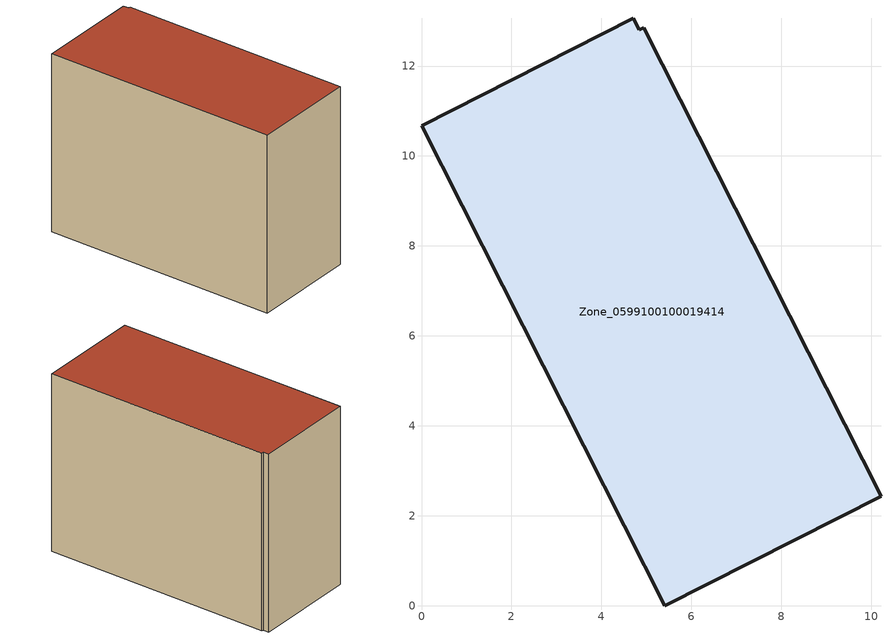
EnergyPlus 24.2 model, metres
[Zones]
Zone_0599100100019414
 floor ground (C_G): 4.84,12.81 4.94,12.85 10.22,2.44 5.41,0 0,10.67 4.71,13.06 z3.37
 wall outside (C_F): 5.41,0 10.22,2.44 4.94,12.85 4.84,12.81 4.71,13.06 0,10.67 5.41,0 z3.37:12.48
 roof outside (C_R): 4.94,12.85 4.84,12.81 4.71,13.06 0,10.67 5.41,0 10.22,2.44 z12.48
[BUILDING]
Pand.0599100100019414: North Axis=0; Terrain=City; Loads Convergence Tolerance Value=0.04; Temperature Convergence Tolerance Value=0.4; Solar Distribution=FullExterior; Maximum Number of Warmup Days=25; Minimum Number of Warmup Days=1
[Site:Location]
Rotterdam.The.Hague.AP_ZH_NLD Design_Conditions: Latitude=51.96; Longitude=4.45; Time Zone=1; Elevation=-4.5
[SITE:GROUNDTEMPERATURE:BUILDINGSURFACE]
18, 18, 18, 18, 18, 18, 18, 18, 18, 18, 18, 18
[MATERIAL] Thermal Absorptance=0.9; Solar Absorptance=0.7; Visible Absorptance=0.7
Name | Roughness | Thickness | Conductivity | Density | Specific Heat
G.TI.2015-2018 | MediumSmooth | 0.15 | 0.0428571 | 540 | 1210
F.TI.2015-2018 | Rough | 0.3 | 0.0666667 | 1920 | 840
R.TI.2015-2018 | MediumRough | 0.2 | 0.0333333 | 1500 | 1000
[CONSTRUCTION]
C_G: G.TI.2015-2018
C_F: F.TI.2015-2018
C_R: R.TI.2015-2018
[ZONE]
Zone_0599100100019414: Type=1; Multiplier=1; Ceiling Height=Autocalculate; Volume=Autocalculate; Floor Area=autocalculate; Part of Total Floor Area=Yes
[ZONEINFILTRATION:DESIGNFLOWRATE]
Infil_Zone_0599100100019414: Zone or ZoneList or Space or SpaceList=Zone_0599100100019414; Schedule=AlwaysOn; Design Flow Rate Calculation Method=Flow/Area; Flow Rate per Floor Area=0.0015; Constant Term Coefficient=1; Temperature Term Coefficient=0; Velocity Term Coefficient=0; Velocity Squared Term Coefficient=0
[HVACTEMPLATE:ZONE:IDEALLOADSAIRSYSTEM]
Zone_0599100100019414: Maximum Heating Supply Air Temperature=50; Minimum Cooling Supply Air Temperature=13; Maximum Heating Supply Air Humidity Ratio=0.0156; Minimum Cooling Supply Air Humidity Ratio=0.0077; Heating Limit=NoLimit; Cooling Limit=NoLimit; Dehumidification Control Type=ConstantSensibleHeatRatio; Cooling Sensible Heat Ratio=0.7; Dehumidification Setpoint=60; Humidification Control Type=None; Humidification Setpoint=30; Outdoor Air Method=None; Outdoor Air Flow Rate per Person=0.00944; Outdoor Air Flow Rate per Zone Floor Area=0; Outdoor Air Flow Rate per Zone=0; Demand Controlled Ventilation Type=None; Outdoor Air Economizer Type=NoEconomizer; Heat Recovery Type=None; Sensible Heat Recovery Effectiveness=0.7; Latent Heat Recovery Effectiveness=0.65
[ZONECONTROL:THERMOSTAT]
ThermostatControl_Zone_0599100100019414: Zone or ZoneList=Zone_0599100100019414; Control Type Schedule=DualSetpointControlType; Control 1=Thermostat_Zone_0599100100019414; Temperature Difference Between Cutout And Setpoint=0
[THERMOSTATSETPOINT:DUALSETPOINT]
Thermostat_Zone_0599100100019414: Heating Setpoint Temperature Schedule=HeatingSetpoint_Zone_0599100100019414; Cooling Setpoint Temperature Schedule=CoolingSetpoint_Zone_0599100100019414
[SCHEDULE:COMPACT]
HeatingSetpoint_Zone_0599100100019414: Through: 12/31, For: AllDays, Until: 24:00, 21
CoolingSetpoint_Zone_0599100100019414: Through: 12/31, For: AllDays, Until: 24:00, 24
DualSetpointControlType: Through: 12/31, For: AllDays, Until: 24:00, 4
AlwaysOn: Through: 12/31, For: AllDays, Until: 24:00, 1
